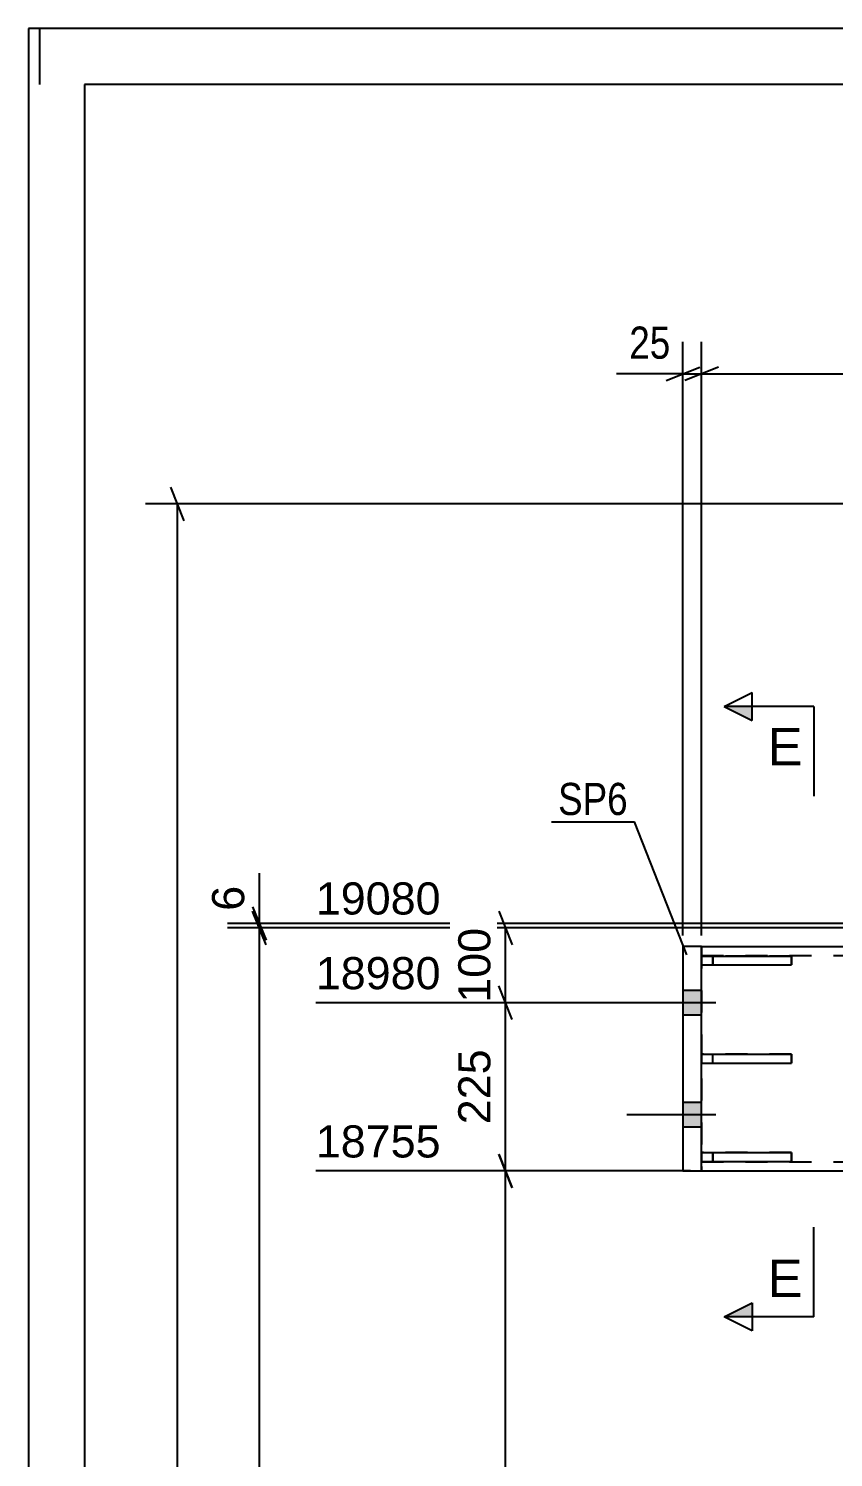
# Model space of a CAD drawing. Header units: millimetres. Extents: x 0 to 841, y 0 to 594.
# Drawn here: x 0 to 71.8, y 466.6 to 594 of the extents above; entities that cross this region are included whole.
import ezdxf

# ---------------------------------------------------------------- set-up
doc = ezdxf.new("R2010")
doc.units = ezdxf.units.MM
doc.linetypes.add('DXK_LINE_DOT2', pattern=[3.9198, 1.9599, -1.9599])
doc.styles.add('Arial', font='ARIAL.TTF', dxfattribs={"height": 0.2})
doc.styles.add('Arial Narrow', font='ARIALN.TTF', dxfattribs={"height": 0.2})

# ---------------------------------------------------------------- blocks, each defined once
blk = doc.blocks.new('Unknown-256180323-1134')
at = {"color": 5, "linetype": 'Continuous'}
for p, q in [((841, 594), (0, 594)), ((0, 594), (0, 0)), ((1, 589), (1, 594)), ((836, 589), (5, 589)), ((5, 589), (5, 5))]:
    blk.add_line(p, q, dxfattribs=at)
blk = doc.blocks.new('Part-256180323-2792 - 2658')
at = {"color": 2, "linetype": 'Continuous'}
for p, q in [((60.02, 511.32), (68.02, 511.32)), ((60.02, 511.32), (60.02, 510.52)), ((68.02, 511.32), (68.02, 510.52)), ((60.02, 510.52), (68.02, 510.52))]:
    blk.add_line(p, q, dxfattribs=at)
at = {"color": 7, "linetype": 'DXK_LINE_DOT2'}
blk.add_line((61.02, 510.52), (61.02, 511.32), dxfattribs=at)
blk = doc.blocks.new('Part-256180323-2676 - 2658')
at = {"color": 2, "linetype": 'Continuous'}
for p, q in [((58.35, 512.16), (58.35, 492.16)), ((60.02, 512.16), (58.35, 512.16)), ((60.02, 492.16), (60.02, 512.16)), ((58.35, 492.16), (60.02, 492.16))]:
    blk.add_line(p, q, dxfattribs=at)
blk = doc.blocks.new('Part-256180323-2791 - 2658')
at = {"color": 7, "linetype": 'DXK_LINE_DOT2'}
for p, q in [((68.02, 502.56), (60.02, 502.56)), ((60.02, 502.56), (60.02, 501.76)), ((61.02, 501.76), (61.02, 502.56)), ((68.02, 501.76), (68.02, 502.56)), ((60.02, 501.76), (68.02, 501.76))]:
    blk.add_line(p, q, dxfattribs=at)
blk = doc.blocks.new('Part-256180323-2748 - 2658')
at = {"color": 2, "linetype": 'Continuous'}
for p, q in [((60.02, 512.16), (131.68, 512.16)), ((131.68, 512.16), (131.68, 510.56)), ((131.68, 510.56), (131.68, 492.16)), ((60.02, 492.16), (131.68, 492.16))]:
    blk.add_line(p, q, dxfattribs=at)
at = {"color": 7, "linetype": 'DXK_LINE_DOT2'}
for p, q in [((60.02, 512.16), (60.02, 492.16)), ((60.02, 511.36), (131.68, 511.36)), ((131.68, 512.03), (131.68, 510.56)), ((60.02, 492.96), (131.68, 492.96)), ((131.68, 492.96), (131.68, 493.02))]:
    blk.add_line(p, q, dxfattribs=at)
blk = doc.blocks.new('Part-256180323-2790 - 2658')
at = {"color": 7, "linetype": 'DXK_LINE_DOT2'}
for p, q in [((68.02, 511.32), (60.02, 511.32)), ((60.02, 511.32), (60.02, 510.52)), ((61.02, 511.32), (61.02, 510.52)), ((68.02, 510.52), (68.02, 511.32)), ((60.02, 510.52), (68.02, 510.52))]:
    blk.add_line(p, q, dxfattribs=at)
blk = doc.blocks.new('Part-256180323-2793 - 2658')
at = {"color": 2, "linetype": 'Continuous'}
for p, q in [((60.02, 502.56), (68.02, 502.56)), ((60.02, 502.56), (60.02, 501.76)), ((68.02, 502.56), (68.02, 501.76)), ((60.02, 501.76), (68.02, 501.76))]:
    blk.add_line(p, q, dxfattribs=at)
at = {"color": 7, "linetype": 'DXK_LINE_DOT2'}
blk.add_line((61.02, 501.76), (61.02, 502.56), dxfattribs=at)
blk = doc.blocks.new('Bolt-256180323-2861 - 2658')
at = {"linetype": 'Continuous'}
for points in [[(58.35, 508.26), (58.35, 506.06), (60.02, 506.06), (60.02, 508.26)], [(58.35, 508.26), (58.35, 506.06), (60.02, 506.06), (60.02, 508.26)], [(58.35, 498.26), (58.35, 496.06), (60.02, 496.06), (60.02, 498.26)], [(58.35, 498.26), (58.35, 496.06), (60.02, 496.06), (60.02, 498.26)]]:
    blk.add_hatch(color=1, dxfattribs=at).paths.add_polyline_path(points)
at = {"color": 1, "linetype": 'Continuous'}
for p, q in [((60.02, 508.26), (58.35, 508.26)), ((60.02, 508.26), (58.35, 508.26)), ((61.28, 507.16), (53.35, 507.16)), ((61.28, 507.16), (53.35, 507.16)), ((60.02, 506.06), (58.35, 506.06)), ((60.02, 506.06), (58.35, 506.06)), ((60.02, 498.26), (58.35, 498.26)), ((60.02, 498.26), (58.35, 498.26)), ((61.28, 497.16), (53.35, 497.16)), ((61.28, 497.16), (53.35, 497.16)), ((60.02, 496.06), (58.35, 496.06)), ((60.02, 496.06), (58.35, 496.06))]:
    blk.add_line(p, q, dxfattribs=at)
blk = doc.blocks.new('Part-256180323-2906 - 2658')
at = {"color": 2, "linetype": 'Continuous'}
for p, q in [((60.02, 493.79), (68.02, 493.79)), ((60.02, 493.79), (60.02, 492.99)), ((60.02, 492.99), (68.02, 492.99)), ((68.02, 493.79), (68.02, 492.99))]:
    blk.add_line(p, q, dxfattribs=at)
at = {"color": 7, "linetype": 'DXK_LINE_DOT2'}
blk.add_line((61.02, 492.99), (61.02, 493.79), dxfattribs=at)
blk = doc.blocks.new('Part-256180323-2910 - 2658')
at = {"color": 7, "linetype": 'DXK_LINE_DOT2'}
for p, q in [((68.02, 493.79), (60.02, 493.79)), ((60.02, 493.79), (60.02, 492.99)), ((60.02, 492.99), (68.02, 492.99)), ((61.02, 493.79), (61.02, 492.99)), ((68.02, 492.99), (68.02, 493.79))]:
    blk.add_line(p, q, dxfattribs=at)
blk = doc.blocks.new('StraightDimension-256180323-9739 - 2658')
at = {"color": 7, "linetype": 'Continuous'}
for p, q in [((21.18, 512.32), (19.98, 515.32)), ((130.75, 513.82), (17.73, 513.82)), ((20.58, 247.5), (20.58, 513.82))]:
    blk.add_line(p, q, dxfattribs=at)
blk = doc.blocks.new('StraightDimension-256180323-8902 - 2658')
at = {"color": 7, "linetype": 'Continuous'}
for p, q in [((43.13, 490.66), (41.93, 493.66)), ((59.02, 492.16), (25.61, 492.16)), ((42.53, 340.6), (42.53, 492.16))]:
    blk.add_line(p, q, dxfattribs=at)
at = {"color": 0, "linetype": 'Continuous'}
blk.add_wipeout([(37.33, 492.76), (37.33, 496.96), (25.01, 496.96), (25.01, 492.76)], dxfattribs=at)
at = {"color": 3, "linetype": 'Continuous', "style": 'Arial'}
blk.add_text('18755', height=2.865, dxfattribs=at).set_placement((25.61, 493.36))
blk = doc.blocks.new('StraightDimension-256180323-8645 - 2658')
at = {"color": 7, "linetype": 'Continuous'}
for p, q in [((60.02, 513.16), (60.02, 566.07)), ((91.05, 511.58), (91.05, 566.07)), ((61.52, 563.82), (58.52, 562.62)), ((60.02, 563.22), (91.05, 563.22)), ((89.55, 562.62), (92.55, 563.82))]:
    blk.add_line(p, q, dxfattribs=at)
at = {"color": 0}
blk.add_wipeout([(78.87, 563.97), (78.87, 568.17), (72.19, 568.17), (72.19, 563.97)], dxfattribs=at)
at = {"color": 3, "style": 'Arial Narrow'}
blk.add_text('465', height=2.863, dxfattribs=at).set_placement((72.79, 564.57))
blk = doc.blocks.new('StraightDimension-256180323-9738 - 2658')
at = {"color": 7, "linetype": 'Continuous'}
for p, q in [((20.58, 514.22), (20.58, 518.7)), ((20.58, 514.22), (20.58, 518.7)), ((19.98, 515.72), (21.18, 512.72)), ((21.18, 512.32), (19.98, 515.32)), ((130.75, 514.22), (17.73, 514.22)), ((130.75, 513.82), (17.73, 513.82)), ((20.58, 513.82), (20.58, 514.22))]:
    blk.add_line(p, q, dxfattribs=at)
at = {"color": 0}
blk.add_wipeout([(19.83, 518.17), (15.63, 518.17), (15.63, 514.75), (19.83, 514.75)], dxfattribs=at)
at = {"color": 3, "style": 'Arial'}
blk.add_text('6', height=2.87, rotation=90.0002, dxfattribs=at).set_placement((19.23, 515.35))
blk = doc.blocks.new('StraightDimension-256180323-8646 - 2658')
at = {"color": 7, "linetype": 'Continuous'}
for p, q in [((58.35, 513.16), (58.35, 566.07)), ((60.02, 513.16), (60.02, 566.07)), ((58.35, 563.22), (52.44, 563.22)), ((58.35, 563.22), (52.44, 563.22)), ((56.85, 562.62), (59.85, 563.82)), ((58.35, 563.22), (60.02, 563.22)), ((61.52, 563.82), (58.52, 562.62))]:
    blk.add_line(p, q, dxfattribs=at)
at = {"color": 0}
blk.add_wipeout([(57.82, 563.97), (57.82, 568.17), (52.97, 568.17), (52.97, 563.97)], dxfattribs=at)
at = {"color": 3, "style": 'Arial Narrow'}
blk.add_text('25', height=2.863, dxfattribs=at).set_placement((53.57, 564.57))
blk = doc.blocks.new('StraightDimension-256180323-8900 - 2658')
at = {"color": 7, "linetype": 'Continuous'}
for p, q in [((41.93, 515.32), (43.13, 512.32)), ((130.75, 513.82), (25.61, 513.82)), ((42.53, 507.16), (42.53, 513.82)), ((43.13, 505.66), (41.93, 508.66)), ((54.02, 507.16), (25.61, 507.16))]:
    blk.add_line(p, q, dxfattribs=at)
at = {"color": 0}
blk.add_wipeout([(41.78, 514.42), (37.58, 514.42), (37.58, 506.55), (41.78, 506.55)], dxfattribs=at)
at = {"color": 3, "style": 'Arial'}
blk.add_text('100', height=2.865, rotation=90.0002, dxfattribs=at).set_placement((41.18, 507.15))
at = {"color": 0, "linetype": 'Continuous'}
blk.add_wipeout([(37.33, 514.42), (37.33, 518.62), (25.01, 518.62), (25.01, 514.42)], dxfattribs=at)
at = {"color": 3, "linetype": 'Continuous', "style": 'Arial'}
blk.add_text('19080', height=2.865, dxfattribs=at).set_placement((25.61, 515.02))
blk = doc.blocks.new('StraightDimension-256180323-8901 - 2658')
at = {"color": 7, "linetype": 'Continuous'}
for p, q in [((43.13, 505.66), (41.93, 508.66)), ((54.02, 507.16), (25.61, 507.16)), ((42.53, 492.16), (42.53, 507.16)), ((41.93, 493.66), (43.13, 490.66)), ((59.02, 492.16), (25.61, 492.16))]:
    blk.add_line(p, q, dxfattribs=at)
at = {"color": 0}
blk.add_wipeout([(41.78, 503.59), (37.58, 503.59), (37.58, 495.72), (41.78, 495.72)], dxfattribs=at)
at = {"color": 3, "style": 'Arial'}
blk.add_text('225', height=2.865, rotation=90.0002, dxfattribs=at).set_placement((41.18, 496.32))
at = {"color": 0, "linetype": 'Continuous'}
blk.add_wipeout([(37.33, 507.76), (37.33, 511.96), (25.01, 511.96), (25.01, 507.76)], dxfattribs=at)
at = {"color": 3, "linetype": 'Continuous', "style": 'Arial'}
blk.add_text('18980', height=2.865, dxfattribs=at).set_placement((25.61, 508.36))
blk = doc.blocks.new('StraightDimension-256180323-9781 - 2658')
at = {"color": 7, "linetype": 'Continuous'}
for p, q in [((13.88, 550.12), (12.68, 553.12)), ((163.1, 551.62), (10.43, 551.62)), ((13.28, 245.37), (13.28, 551.62))]:
    blk.add_line(p, q, dxfattribs=at)
blk = doc.blocks.new('Mark-256180323-2672 - 2658')
at = {"color": 0}
blk.add_wipeout([(53.43, 523.89), (53.43, 526.89), (47.22, 526.89), (47.22, 523.89)], dxfattribs=at)
blk.add_wipeout([(53.43, 523.89), (53.43, 526.89), (47.22, 526.89), (47.22, 523.89)], dxfattribs=at)
at = {"color": 30, "linetype": 'Continuous'}
for p in [(46.62, 523.29), (58.69, 511.42)]:
    blk.add_line(p, (54.03, 523.29), dxfattribs=at)
at = {"color": 3, "style": 'Arial Narrow'}
blk.add_text('SP6', height=2.863, dxfattribs=at).set_placement((47.22, 523.89))
blk = doc.blocks.new('SectionMark-256180323-3378 - 2658')
at = {"linetype": 'Continuous'}
for points in [[(64.52, 533.57), (64.52, 532.32), (62.02, 533.57)], [(64.52, 480.41), (64.52, 479.16), (62.02, 479.16)]]:
    blk.add_hatch(color=6, dxfattribs=at).paths.add_polyline_path(points)
at = {"color": 6, "linetype": 'Continuous'}
for p, q in [((62.02, 533.57), (64.52, 534.82)), ((64.52, 532.32), (64.52, 534.82)), ((70.02, 533.57), (62.02, 533.57)), ((62.02, 533.57), (64.52, 532.32)), ((70.02, 533.57), (70.02, 525.57)), ((70.02, 479.16), (70.02, 487.16)), ((62.02, 479.16), (64.52, 480.41)), ((64.52, 480.41), (64.52, 477.91)), ((70.02, 479.16), (62.02, 479.16)), ((64.52, 477.91), (62.02, 479.16))]:
    blk.add_line(p, q, dxfattribs=at)
at = {"color": 0, "linetype": 'Continuous'}
for points in [[(69.02, 528.32), (69.02, 531.82), (65.9, 531.82), (65.9, 528.32)], [(69.02, 480.91), (69.02, 484.41), (65.9, 484.41), (65.9, 480.91)]]:
    blk.add_wipeout(points, dxfattribs=at)
at = {"color": 3, "linetype": 'Continuous', "style": 'Arial'}
for p in [(65.9, 528.32), (65.9, 480.91)]:
    blk.add_text('E', height=3.34, dxfattribs=at).set_placement(p)

msp = doc.modelspace()

# ---------------------------------------------------------------- block references
for name in ['Unknown-256180323-1134', 'Part-256180323-2676 - 2658', 'Part-256180323-2748 - 2658', 'Part-256180323-2792 - 2658', 'Part-256180323-2790 - 2658', 'Bolt-256180323-2861 - 2658', 'Part-256180323-2791 - 2658', 'Part-256180323-2793 - 2658', 'Part-256180323-2906 - 2658', 'Part-256180323-2910 - 2658']:
    msp.add_blockref(name, (0, 0))

# ---------------------------------------------------------------- next in the draw order: block references
msp.add_blockref('StraightDimension-256180323-9739 - 2658', (0, 0))

# ---------------------------------------------------------------- next in the draw order: block references
for name in ['StraightDimension-256180323-8645 - 2658', 'StraightDimension-256180323-8902 - 2658']:
    msp.add_blockref(name, (0, 0))

# ---------------------------------------------------------------- next in the draw order: block references
msp.add_blockref('StraightDimension-256180323-9738 - 2658', (0, 0))

# ---------------------------------------------------------------- next in the draw order: block references
msp.add_blockref('StraightDimension-256180323-8646 - 2658', (0, 0))

# ---------------------------------------------------------------- next in the draw order: block references
msp.add_blockref('StraightDimension-256180323-8900 - 2658', (0, 0))

# ---------------------------------------------------------------- next in the draw order: block references
msp.add_blockref('StraightDimension-256180323-8901 - 2658', (0, 0))

# ---------------------------------------------------------------- next in the draw order: block references
msp.add_blockref('StraightDimension-256180323-9781 - 2658', (0, 0))

# ---------------------------------------------------------------- next in the draw order: block references
for name in ['SectionMark-256180323-3378 - 2658', 'Mark-256180323-2672 - 2658']:
    msp.add_blockref(name, (0, 0))

doc.saveas('drawing.dxf')
